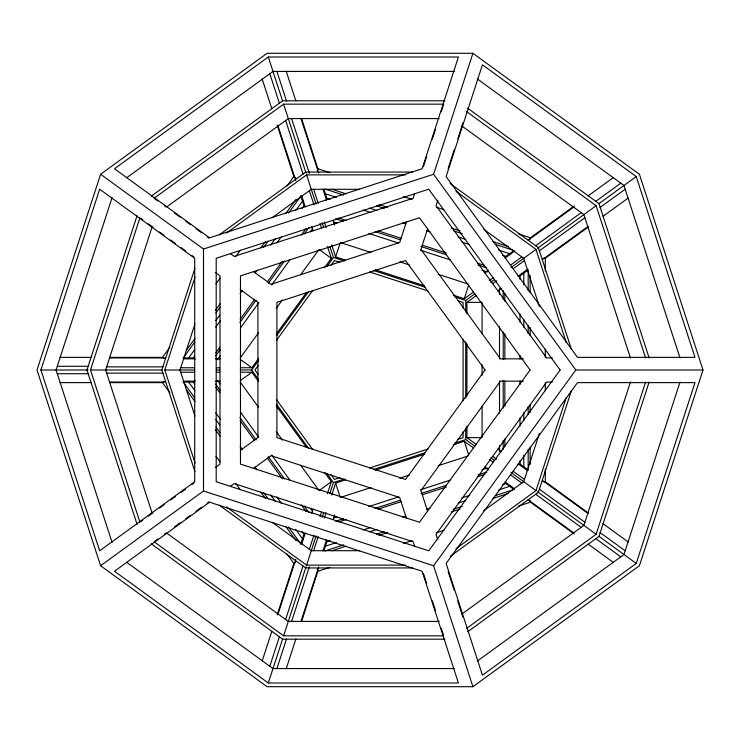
<?xml version="1.0" encoding="UTF-8"?>
<svg xmlns="http://www.w3.org/2000/svg" width="740" height="740" viewBox="0 0 740 740"><rect width="100%" height="100%" fill="white"/><g stroke="black" fill="none" stroke-linecap="round" stroke-linejoin="round"><path stroke-width="1.11" d="M100.594 174.27L37 370L100.594 565.73L267.094 686.702L472.906 686.702L639.406 565.73L703 370L639.406 174.27L472.906 53.298L267.094 53.298L100.594 174.27L203.5 249.029L433.594 174.27L472.906 53.298M40.904 370L99.65 189.19L194.713 258.26L194.713 481.74L99.65 550.81L40.904 370L88.171 370M112.11 197.524L56.064 370L112.11 542.476M137.094 215.664L86.95 370L137.094 524.336M139.943 522.255L90.474 370L139.943 217.745M152.255 513.495L105.635 370L152.255 226.505M194.879 471.584L161.875 370L194.879 268.417M195.055 463.018L164.826 370L195.055 276.982M194.925 324.037L179.987 370L194.925 415.963M317.22 170.82L317.895 168.757L301.522 118.363M326.192 200.318L326.858 198.255L324.018 189.505M345.525 260.138L335.627 256.919L339.975 243.534M262.191 660.94L271.802 631.359M277.139 614.931L293.873 563.436L295.621 562.159M278 614.182L295.778 559.468M300.755 544.15L303.955 534.298L301.92 531.496M414.567 193.88L413.142 198.255L234.154 256.41L230.427 253.709M423.447 166.528L426.647 156.677M432.336 139.166L435.536 129.324M441.225 111.814L443.713 104.155L283.624 104.155L154.105 198.255L157.824 200.956M301.707 544.048L305.259 533.142M311.632 513.505L313.057 509.138M406.427 221.778L399.693 242.507L271.043 284.308L253.413 271.497M269.822 666.268L279.433 636.687M285.64 619.491L303.067 565.878M309.366 549.321L313.973 535.14M320.004 516.594L321.419 512.228M327.441 493.682L331.344 481.685L324.546 472.333M268.305 682.992L114.497 571.243L209.559 502.183L422.105 571.243L458.411 682.992L268.305 682.992L282.56 639.129L151.247 543.817M157.824 539.044L154.105 541.745L283.624 635.845L306.046 566.822M226.542 506.965L306.601 565.129L316.128 535.797M322.131 517.325L323.546 512.977M329.901 493.413L333.435 482.545L344.368 478.993M313.649 550.708L318.256 536.528M324.286 517.982L326.053 512.533M331.724 495.079L335.627 483.081L345.525 479.862M291.597 621.424L309.375 566.72M276.899 668.572L286.51 638.99M322.945 550.949L326.488 540.043M333.222 519.313L334.637 514.948M427.655 228.679L420.921 249.399L500.434 358.835L523.374 358.835M300.903 621.619L318.681 566.914M324.018 550.495L326.858 541.745L326.192 539.682M437.821 200.226L436.045 205.702L546.666 357.957L552.419 357.957M448.135 168.498L454.184 149.896M457.736 138.954L463.064 122.544M286.214 668.747L295.824 639.166M301.522 621.637L317.895 571.243L317.22 569.18M453.278 295.149L464.276 298.72L468.624 285.335M529.775 239.88L530.441 237.818L574.24 205.998M539.368 433.538L523.726 481.685L483.692 510.766M455.933 548.765L535.991 490.602L566.211 397.574M571.382 390.757L538.378 492.331L450.105 556.462M630.499 381.896L583.879 525.391L461.815 614.071M466.625 628.399L596.144 534.298L645.613 382.043M467.708 631.757L598.993 536.37L649.137 382.043M680.014 382.053L623.977 554.528L477.263 661.116M636.243 563.436L694.99 382.626L577.496 382.626L446.128 563.436L482.443 675.185L636.243 563.436L598.928 536.334M109.52 357.374L162.504 357.374L169.95 347.115M215.997 283.744L220.058 278.147M235.635 256.715L240.371 250.194M287.092 185.879L293.873 176.564L277.139 125.069M186.286 350.436L195.083 338.319M215.396 310.365L220.141 303.835M260.767 247.918L265.503 241.397M285.816 213.435L295.972 199.458M183.992 356.921L194.851 341.973M215.895 313.002L219.974 307.396M263.421 247.595L268.167 241.055M288.535 213.018L300.755 196.202M188.016 358.817L194.787 349.493M215.775 320.605L219.835 315.009M270.627 245.116L275.363 238.585M295.676 210.632L303.123 200.374M182.974 357.957L193.334 357.957L194.685 356.088M215.728 327.136L220.474 320.596M240.158 293.502L242.193 290.7M255.087 272.958L257.122 270.156M276.806 243.062L281.561 236.523M301.92 208.504L303.955 205.702L300.755 195.85M215.775 352.86L219.845 347.254M240.204 319.227L254.458 299.617M267.353 281.866L282.282 261.312M301.291 235.163L306.036 228.623M215.516 356.023L220.252 349.493M239.889 322.464L256.142 300.098M268.333 283.318L284.586 260.952M304.223 233.923L308.969 227.393M217.375 359.723L220.085 355.986M240.445 327.968L258.769 302.743M271.663 284.993L289.988 259.777M310.347 231.75L312.382 228.947M240.25 357.901L258.593 332.649M276.27 308.33L282.384 299.913M300.727 274.66L319.079 249.399M240.361 367.752L251.831 367.752L258.63 358.391M276.298 334.073L306.203 292.92M324.546 267.667L331.344 258.315L327.441 246.318M240.232 370L251.665 370L258.417 360.695M276.668 335.581L308.432 291.865M326.673 266.752L333.435 257.455L329.901 246.587M258.334 365.32L254.93 370L258.334 374.68M276.677 340.067L312.696 290.496M331.048 265.244L334.443 260.563L339.938 262.349M472.906 686.702L433.594 565.73L575.803 370L703 370M268.305 57.008L114.497 168.757L209.559 237.818L422.105 168.757L458.411 57.008L268.305 57.008L282.56 100.871L151.247 196.183M126.642 177.757L272.986 71.428L454.332 71.428M167.175 206.58L288.304 118.576L439.19 118.576M219.281 234.839L305.685 172.059L412.495 172.059M226.542 233.035L306.601 174.871L405.557 174.871M272.181 217.699L311.281 189.292L359.612 189.292M109.52 382.626L162.504 382.626L164.252 381.359M182.974 382.043L193.334 382.043L195.083 380.767M240.445 380.526L251.831 372.248L258.63 381.609M588.226 195.841L613.386 177.563M140.878 521.58L142.737 520.229M148.324 516.168L152.977 512.792M159.488 508.056L164.141 504.68M170.662 499.944L175.315 496.559M180.902 492.507L185.555 489.122M192.067 484.385L193.926 483.035M215.34 467.486L219.993 464.1L219.993 275.9L215.34 272.514M514.226 250.324L505.846 256.41L502.553 255.346M528.184 240.186L573.796 207.043M240.287 450.447L257.918 437.636L257.918 302.364L240.287 289.553M484.737 272.838L488.446 270.146M505.152 258.01L514.429 251.267M595.654 201.456L620.814 183.178M535.603 245.81L581.215 212.676M464.276 298.72L473.554 291.986M489.334 280.516L493.043 277.824M510.674 265.012L521.811 256.919M100.594 565.73L203.5 490.971L433.594 565.73M465.738 311.938L465.738 300.44L474.978 293.725M490.703 282.31L494.394 279.618M511.035 267.529L535.991 249.399L566.211 342.426M537.425 248.363L596.144 205.702L466.625 111.601M649.137 357.957L598.993 203.63L636.243 176.564L482.443 64.815L446.128 176.564L577.496 357.374L694.99 357.374L636.243 176.564M466.921 313.927L466.921 302.364L476.199 295.621M492.905 283.485L496.614 280.793M513.32 268.657L524.457 260.563M539.284 250.879L584.896 217.745M600.02 207.478L625.189 189.19M253.413 468.503L271.043 455.692L399.693 497.493L406.427 518.222M497.854 290.903L501.572 288.212M518.268 276.075L527.555 269.332M164.345 534.308L166.204 532.957M174.585 526.871L180.162 522.81M185.749 518.749L190.402 515.373M195.989 511.312L201.576 507.252M207.154 503.2L209.022 501.849M230.427 486.291L234.154 483.59L413.142 541.745L414.567 546.12M517.843 275.9L520.007 275.9L528.388 269.813M542.346 259.666L587.958 226.533M543.123 258.26L545.288 258.26L588.161 227.106M603.072 216.274L628.232 197.996M319.957 489.963L331.344 481.685M339.938 477.651L334.443 479.437L331.048 474.756M369.63 468.004L427.905 449.069M457.598 439.421L463.092 437.636L463.092 431.855M373.885 469.401L425.278 452.704M454.804 443.112L465.738 439.56L474.978 446.276M375.208 470.214L424.686 454.138M453.278 444.851L464.276 441.281L473.554 448.014M340.308 497.493L371.101 487.493M399.683 478.207L409.581 474.988M438.173 465.7L467.856 456.053M333.703 517.972L336.996 516.909M368.844 506.558L398.49 496.929M420.459 489.788L450.105 480.158M481.953 469.808L487.438 468.022M335.562 521.247L343.231 518.749M375.004 508.426L400.201 500.24M421.023 493.478L446.22 485.292M478.003 474.96L486.763 472.12M338.643 521.977L346.329 519.48M378.177 509.129L401.237 501.637M422.105 494.857L446.257 487.003M478.105 476.662L484.691 474.516M326.858 541.745L330.151 540.672M363.1 529.97L370.786 527.472M402.625 517.121L405.927 516.058M426.786 509.277L430.079 508.204M461.927 497.863L469.613 495.365M502.553 484.654L505.846 483.59L514.226 489.677M325.498 546.176L336.45 542.614M369.325 531.94L376.993 529.452M458.069 503.108L465.738 500.61M498.603 489.935L510.655 486.013M324.962 550.949L343.637 544.88M376.586 534.178L384.282 531.672M453.481 509.194L462.269 506.336M495.217 495.624L512.792 489.917M331.835 550.773L346.079 546.148M378.945 535.464L387.714 532.615M451.252 511.969L460.021 509.12M492.886 498.446L508.232 493.46M317.895 571.243L329.947 567.33M403.356 543.475L412.115 540.626M436.221 532.8L443.889 530.303M518.389 506.095L530.441 502.183L574.24 534.002M282.532 100.807L444.805 100.807M466.921 302.364L482.082 302.364L482.082 333.583M59.986 357.374L91.085 357.374M109.344 357.957L165.714 357.957M183.363 358.835L194.833 358.835M215.479 358.835L220.067 358.835M57.276 366.282L88.375 366.282M106.653 366.864L163.031 366.864M180.717 367.752L194.481 367.752M216.274 367.752L219.715 367.752M90.474 370L105.635 370M105.885 370L161.912 370M164.826 370L194.528 370M216.237 370L219.669 370M180.717 372.248L194.481 372.248M216.274 372.248L219.715 372.248M240.361 372.248L251.831 372.248M106.653 373.136L163.031 373.136M57.276 373.719L88.375 373.719M183.363 381.165L194.833 381.165M215.479 381.165L220.067 381.165M523.374 381.165L500.434 381.165L420.921 490.602L427.655 511.322M109.344 382.043L165.714 382.043M552.419 382.043L546.666 382.043L436.045 534.298L437.821 539.774M59.986 382.626L91.085 382.626M466.921 426.074L466.921 437.636L482.082 437.636L482.082 406.417M517.843 464.1L520.007 464.1L528.388 470.187M543.123 481.74L545.288 481.74L588.161 512.894M359.612 550.708L311.281 550.708L272.181 522.301M306.601 565.129L405.557 565.129M412.495 567.941L305.685 567.941L219.281 505.161M439.19 621.424L288.304 621.424L167.175 533.42M283.624 635.845L443.713 635.845L441.225 628.186M282.532 639.193L444.805 639.193M454.332 668.572L272.986 668.572L126.642 562.243M317.895 168.757L329.947 172.67M403.356 196.526L412.115 199.375M436.221 207.2L443.889 209.697M518.389 233.905L530.441 237.818M331.835 189.227L346.079 193.852M378.945 204.536L387.714 207.385M451.252 228.031L460.021 230.88M492.886 241.554L508.232 246.54M324.962 189.052L343.637 195.12M376.586 205.822L384.282 208.329M453.481 230.806L462.269 233.664M495.217 244.376L512.792 250.083M325.498 193.825L336.45 197.386M369.325 208.06L376.993 210.549M458.069 236.893L465.738 239.39M498.603 250.064L510.655 253.987M326.858 198.255L330.151 199.328M363.1 210.031L370.786 212.528M402.625 222.879L405.927 223.942M426.786 230.723L430.079 231.796M461.927 242.137L469.613 244.635M338.643 218.023L346.329 220.52M378.177 230.871L401.237 238.363M422.105 245.143L446.257 252.997M478.105 263.338L484.691 265.484M335.562 218.753L343.231 221.251M375.004 231.574L400.201 239.76M421.023 246.522L446.22 254.708M478.003 265.04L486.763 267.88M333.703 222.028L336.996 223.092M368.844 233.442L398.49 243.071M420.459 250.213L450.105 259.842M481.953 270.193L487.438 271.978M340.308 242.507L371.101 252.507M399.683 261.793L409.581 265.012M438.173 274.3L467.856 283.947M375.208 269.786L424.686 285.862M333.435 257.455L344.368 261.007M373.885 270.6L425.278 287.296M454.804 296.888L465.738 300.44M369.63 271.996L427.905 290.931M457.598 300.579L463.092 302.364L463.092 308.145M477.263 78.884L623.977 185.472L680.014 357.947M467.708 108.243L598.993 203.63M461.815 125.929L583.879 214.609L630.499 358.105M450.105 183.538L538.378 247.669L571.382 349.243M455.933 191.235L535.991 249.399M483.692 229.233L523.726 258.315L539.368 306.462M293.873 176.564L295.621 177.84M319.957 250.037L331.344 258.315M603.072 523.726L628.232 542.004M164.345 205.692L166.204 207.043M174.585 213.129L180.162 217.19M185.749 221.251L190.402 224.627M195.989 228.688L201.576 232.749M207.154 236.8L209.022 238.15M542.346 480.334L587.958 513.468M497.854 449.097L501.572 451.789M518.268 463.925L527.555 470.668M600.02 532.523L625.189 550.81M539.284 489.122L584.896 522.255M466.921 437.636L476.199 444.379M492.905 456.515L496.614 459.207M513.32 471.343L524.457 479.437M490.703 457.69L494.394 460.382M511.035 472.471L535.991 490.602M537.425 491.638L596.144 534.298M489.334 459.485L493.043 462.176M510.674 474.988L521.811 483.081M535.603 494.191L581.215 527.324M595.654 538.544L620.814 556.822M484.737 467.162L488.446 469.854M505.152 481.99L514.429 488.733M140.878 218.42L142.737 219.771M148.324 223.832L152.977 227.208M159.488 231.944L164.141 235.32M170.662 240.056L175.315 243.442M180.902 247.493L185.555 250.879M192.067 255.614L193.926 256.965M528.184 499.815L573.796 532.957M588.226 544.159L613.386 562.437M240.445 359.474L251.831 367.752M193.334 357.957L195.083 359.233M162.504 357.374L164.252 358.641M433.594 174.27L575.803 370M276.677 399.933L312.696 449.504M251.665 370L258.417 379.305M276.668 404.419L308.432 448.135M326.673 473.249L333.435 482.545M276.298 405.927L306.203 447.08M240.25 382.099L258.593 407.351M276.27 431.67L282.384 440.087M300.727 465.34L319.079 490.602M217.375 380.277L220.085 384.014M240.445 412.032L258.769 437.257M271.663 455.007L289.988 480.223M310.347 508.251L312.382 511.053M215.516 383.977L220.252 390.507M239.889 417.536L256.142 439.902M268.333 456.682L284.586 479.048M304.223 506.077L308.969 512.607M215.775 387.14L219.845 392.746M240.204 420.773L254.458 440.383M267.353 458.134L282.282 478.688M301.291 504.837L306.036 511.377M193.334 382.043L194.685 383.912M215.728 412.865L220.474 419.404M240.158 446.498L242.193 449.3M255.087 467.042L257.122 469.845M276.806 496.938L281.561 503.477M188.016 381.183L194.787 390.507M215.775 419.395L219.835 424.991M270.627 494.884L275.363 501.415M295.676 529.368L303.123 539.627M183.992 383.079L194.851 398.028M215.895 426.999L219.974 432.604M263.421 492.405L268.167 498.945M288.535 526.982L300.755 543.798M186.286 389.564L195.083 401.681M215.396 429.635L220.141 436.165M260.767 492.082L265.503 498.603M285.816 526.566L295.972 540.542M162.504 382.626L169.95 392.885M215.997 456.256L220.058 461.853M235.635 483.285L240.371 489.806M287.092 554.121L293.873 563.436M596.144 205.702L645.613 357.957M529.775 500.12L530.441 502.183M464.276 441.281L468.624 454.665M286.214 71.253L295.824 100.834M300.903 118.382L318.681 173.086M448.135 571.502L454.184 590.104M457.736 601.047L463.064 617.456M322.945 189.052L326.488 199.957M333.222 220.687L334.637 225.053M276.899 71.428L286.51 101.01M291.597 118.576L309.375 173.28M313.649 189.292L318.256 203.472M324.286 222.019L326.053 227.467M331.724 244.921L335.627 256.919M283.624 104.155L306.046 173.179M306.601 174.871L316.128 204.203M322.131 222.675L323.546 227.023M309.366 190.679L313.973 204.86M320.004 223.406L321.419 227.772M285.64 120.509L303.067 174.122M269.822 73.732L279.433 103.313M301.707 195.952L305.259 206.858M311.632 226.496L313.057 230.862M278 125.819L295.778 180.532M423.447 573.472L426.647 583.324M432.336 600.834L435.536 610.676M262.191 79.06L271.802 108.641M335.627 483.081L339.975 496.466M545.288 258.26L545.288 270.923M545.288 349.262L545.288 357.328M545.288 382.673L545.288 390.739M545.288 469.077L545.288 481.74M530.127 275.539L530.127 292.818M530.127 327.376L530.127 335.442M530.127 404.558L530.127 412.624M530.127 447.182L530.127 464.461M528.175 271.247L528.175 290.885M528.175 325.535L528.175 333.62M528.175 406.38L528.175 414.465M528.175 449.115L528.175 468.753M523.8 273.236L523.8 284.752M523.8 319.31L523.8 327.376M523.8 412.624L523.8 420.69M523.8 455.248L523.8 466.764M520.007 275.9L520.007 279.359M520.007 314L520.007 322.085M520.007 355.57L520.007 359.029M520.007 380.971L520.007 384.43M520.007 417.915L520.007 426M520.007 460.641L520.007 464.1M504.846 293.216L504.846 301.3M504.846 333.629L504.846 359.029M504.846 380.971L504.846 406.371M504.846 438.7L504.846 446.784M503.2 290.506L503.2 299.719M503.2 331.983L503.2 359.631M503.2 380.369L503.2 408.018M503.2 440.282L503.2 449.495M499.519 288.6L499.519 294.372M499.519 326.701L499.519 359.029M499.519 380.971L499.519 413.299M499.519 445.628L499.519 451.4M482.082 364.802L482.082 375.199M466.921 343.989L466.921 396.011M465.738 341.834L465.738 398.166M465.738 428.062L465.738 439.56M463.092 339.364L463.092 400.636M203.5 249.029L203.5 490.971M485.07 370L405.557 479.437L276.908 437.636L276.908 302.364L405.557 260.563L485.07 370M530.09 370L419.469 522.255L240.482 464.1L240.482 275.9L419.469 217.745L530.09 370M560.115 370L428.747 550.81L216.2 481.74L216.2 258.26L428.747 189.19L560.115 370"/></g></svg>
